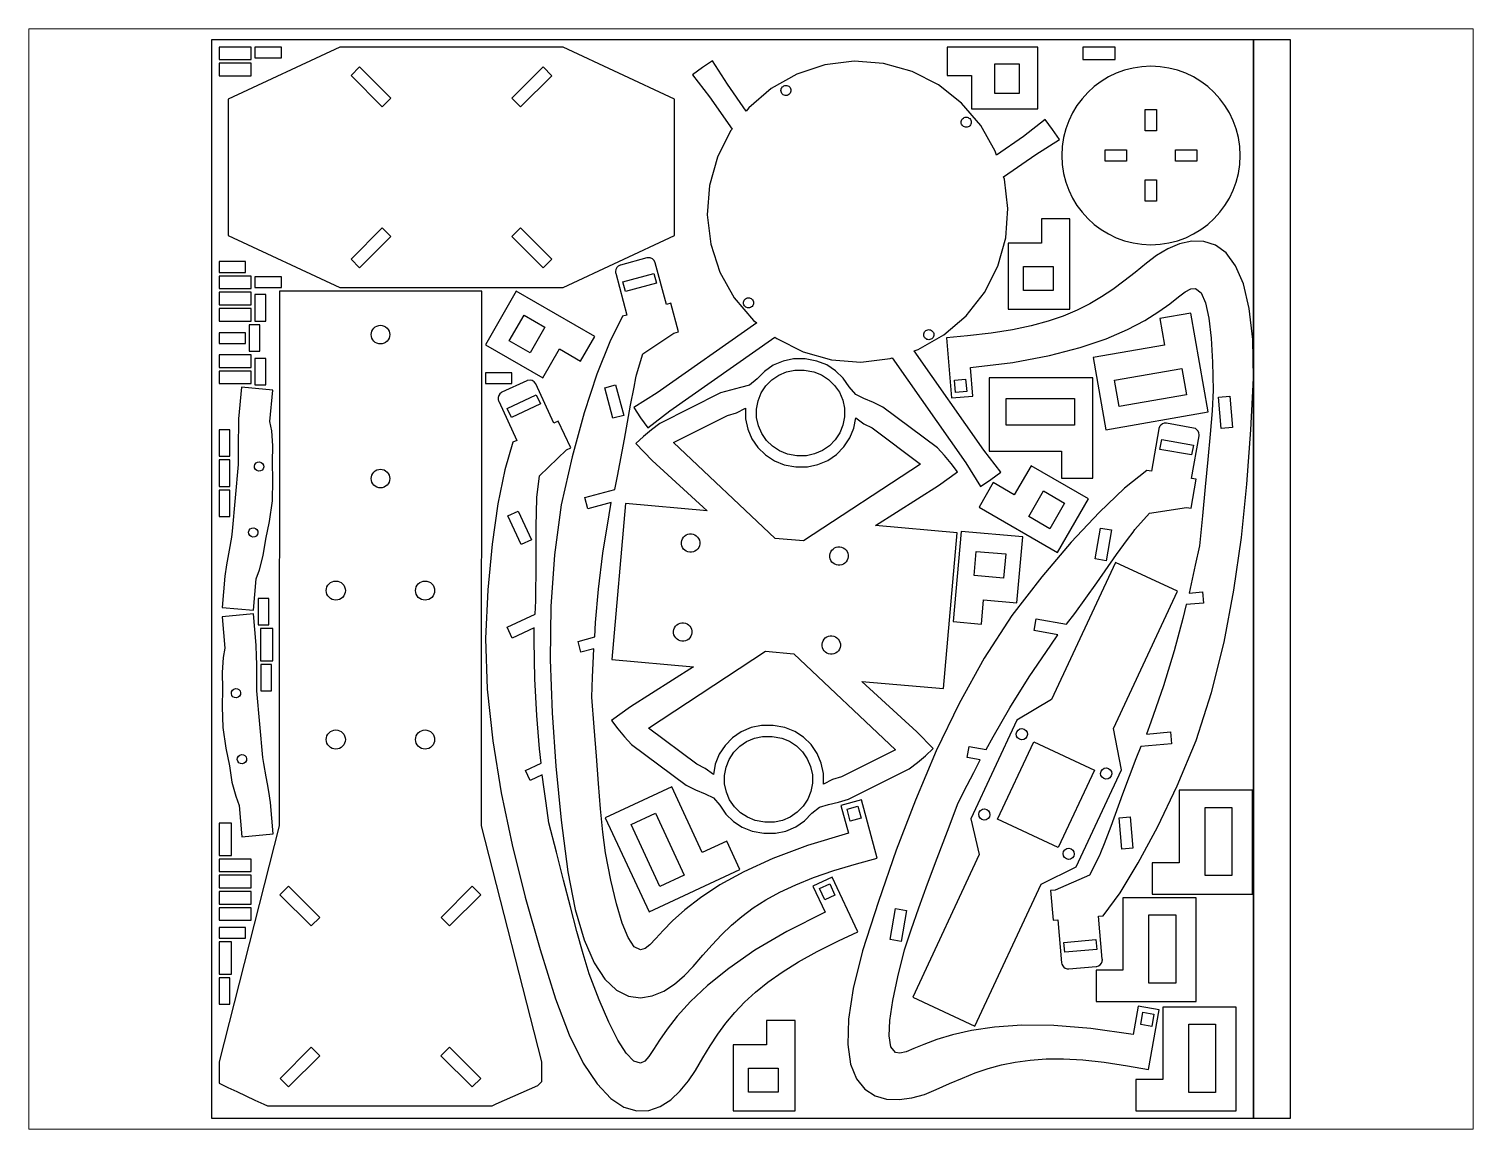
# Paper-space layout 'Layout' of a CAD drawing. Header units: millimetres, sheet in inches. Extents: x 0 to 10.5, y 0 to 8.
# The model-space entities are those that its viewports show. They can reach past a viewport. Long polylines and large blocks are cut down to what shows.
import ezdxf

# ---------------------------------------------------------------- set-up
doc = ezdxf.new("R2010")
doc.units = ezdxf.units.MM
doc.header["$MEASUREMENT"] = 0
for name, color, linetype, true_color in [('bitoniau', 7, 'Continuous', 0xffffff), ('bitoniau2', 7, 'Continuous', 0xffffff), ('Calque 1', 7, 'Continuous', 0xffffff), ('CuttingLine', 18, 'Continuous', 0x000000), ('Layer 1', 7, 'Continuous', 0xffffff), ('Offcut', 18, 'Continuous', 0x000000), ('Sheet', 18, 'Continuous', 0x000000), ('strokes', 7, 'Continuous', 0xffffff), ('support_bas', 7, 'Continuous', 0xffffff), ('support_batterie', 7, 'Continuous', 0xffffff), ('support_moteur_bisbisbis', 7, 'Continuous', 0xffffff), ('support_rpi_rond', 7, 'Continuous', 0xffffff), ('support_support_camera', 7, 'Continuous', 0xffffff)]:
    doc.layers.add(name, color=color, linetype=linetype, true_color=true_color)

msp = doc.modelspace()

# ---------------------------------------------------------------- linework, layer by layer
at = {"layer": 'bitoniau', "color": 7, "true_color": 0xffffff}
for points in [[(11.66, 285.11), (18.76, 285.11), (18.76, 288), (11.66, 288), (11.66, 285.11)], [(2, 227.44), (9.1, 227.44), (9.1, 230.34), (2, 230.34), (2, 227.44)], [(11.66, 226.24), (11.66, 223.35), (18.76, 223.35), (18.76, 226.24), (11.66, 226.24)], [(14.55, 221.46), (11.66, 221.46), (11.66, 214.36), (14.55, 214.36), (14.55, 221.46)], [(2, 211.18), (2, 208.29), (9.1, 208.29), (9.1, 211.18), (2, 211.18)], [(12.99, 213.36), (10.1, 213.36), (10.1, 206.26), (12.99, 206.26), (12.99, 213.36)], [(14.55, 204.32), (11.66, 204.32), (11.66, 197.21), (14.55, 197.21), (14.55, 204.32)], [(73.6, 197.54), (80.7, 197.54), (80.7, 200.43), (73.6, 200.43), (73.6, 197.54)], [(4.89, 185.1), (2, 185.1), (2, 178), (4.89, 178), (4.89, 185.1)], [(4.89, 177), (2, 177), (2, 169.9), (4.89, 169.9), (4.89, 177)], [(4.89, 168.9), (2, 168.9), (2, 161.79), (4.89, 161.79), (4.89, 168.9)], [(15.42, 139.75), (12.53, 139.75), (12.53, 132.65), (15.42, 132.65), (15.42, 139.75)], [(16.08, 121.99), (13.19, 121.99), (13.19, 114.89), (16.08, 114.89), (16.08, 121.99)], [(2, 51.31), (2, 48.42), (9.1, 48.42), (9.1, 51.31), (2, 51.31)], [(4.89, 37.76), (2, 37.76), (2, 30.66), (4.89, 30.66), (4.89, 37.76)]]:
    msp.add_lwpolyline(points, close=True, dxfattribs=at)
at = {"layer": 'bitoniau2', "color": 7, "true_color": 0xffffff}
for points in [[(2, 288), (2, 284.64), (10.66, 284.64), (10.66, 288), (2, 288)], [(234.23, 284.64), (242.89, 284.64), (242.89, 288), (234.23, 288), (234.23, 284.64)], [(2, 280.28), (10.66, 280.28), (10.66, 283.64), (2, 283.64), (2, 280.28)], [(2, 223.08), (10.66, 223.08), (10.66, 226.44), (2, 226.44), (2, 223.08)], [(119.59, 224.53), (111.25, 222.3), (110.55, 224.9), (118.89, 227.14), (119.59, 224.53)], [(2, 218.72), (10.66, 218.72), (10.66, 222.08), (2, 222.08), (2, 218.72)], [(2, 214.36), (10.66, 214.36), (10.66, 217.72), (2, 217.72), (2, 214.36)], [(2, 205.26), (2, 201.9), (10.66, 201.9), (10.66, 205.26), (2, 205.26)], [(2, 200.9), (2, 197.54), (10.66, 197.54), (10.66, 200.9), (2, 200.9)], [(202.99, 195.41), (200, 195.15), (199.71, 198.5), (202.7, 198.76), (202.99, 195.41)], [(88.43, 192.08), (80.6, 188.43), (79.46, 190.88), (87.29, 194.52), (88.43, 192.08)], [(108.61, 197.17), (110.8, 189), (107.9, 188.22), (105.71, 196.39), (108.61, 197.17)], [(273.68, 194.16), (274.42, 185.74), (271.43, 185.48), (270.69, 193.9), (273.68, 194.16)], [(254.94, 179.86), (255.41, 182.51), (263.91, 181.01), (263.44, 178.36), (254.94, 179.86)], [(82.37, 163.23), (85.95, 155.56), (83.23, 154.29), (79.65, 161.96), (82.37, 163.23)], [(237.51, 150.38), (238.98, 158.71), (241.93, 158.19), (240.46, 149.86), (237.51, 150.38)], [(16.49, 122.99), (16.49, 131.65), (13.13, 131.65), (13.13, 122.99), (16.49, 122.99)], [(174.59, 80.69), (171.69, 79.91), (170.82, 83.16), (173.72, 83.93), (174.59, 80.69)], [(5.36, 70.7), (5.36, 79.36), (2, 79.36), (2, 70.7), (5.36, 70.7)], [(246.93, 81.05), (247.67, 72.62), (244.68, 72.36), (243.94, 80.78), (246.93, 81.05)], [(2, 66.34), (10.66, 66.34), (10.66, 69.7), (2, 69.7), (2, 66.34)], [(2, 61.98), (10.66, 61.98), (10.66, 65.34), (2, 65.34), (2, 61.98)], [(167.57, 59.97), (164.85, 58.7), (163.43, 61.75), (166.15, 63.02), (167.57, 59.97)], [(2, 57.62), (10.66, 57.62), (10.66, 60.98), (2, 60.98), (2, 57.62)], [(2, 56.62), (2, 53.26), (10.66, 53.26), (10.66, 56.62), (2, 56.62)], [(182.39, 48.05), (183.86, 56.38), (186.81, 55.85), (185.35, 47.52), (182.39, 48.05)], [(5.36, 38.76), (5.36, 47.42), (2, 47.42), (2, 38.76), (5.36, 38.76)], [(237.72, 48.07), (237.95, 45.38), (229.35, 44.63), (229.12, 47.31), (237.72, 48.07)], [(250.35, 28.55), (253.31, 28.02), (252.72, 24.71), (249.77, 25.24), (250.35, 28.55)]]:
    msp.add_lwpolyline(points, close=True, dxfattribs=at)
for points in [[(279.89, 209.38), (278.95, 217.76), (277.37, 224.32), (275.26, 229.22), (272.71, 232.65), (269.83, 234.78), (266.72, 235.77), (263.49, 235.82), (260.22, 235.08), (257.03, 233.74), (254.02, 231.96), (251.3, 229.93), (248.23, 227.42), (245.25, 225.07), (242.28, 222.87), (239.24, 220.84), (236.06, 218.96), (232.65, 217.25), (228.94, 215.69), (224.86, 214.3), (220.32, 213.07), (215.26, 212.01), (209.59, 211.11), (203.23, 210.38), (197.52, 209.88), (198.93, 193.69), (204.65, 194.19), (203.98, 201.86), (215.41, 203.25), (225.2, 205.07), (233.5, 207.22), (240.45, 209.59), (246.2, 212.06), (250.87, 214.54), (254.62, 216.89), (257.59, 219.02), (259.92, 220.82), (261.74, 222.17), (263.22, 222.97), (264.47, 223.1), (266, 221.95), (267.19, 219.25), (268.09, 215.14), (268.71, 209.77), (269.08, 203.27), (269.22, 195.78), (268.93, 190.17), (268.44, 183.91), (267.82, 177.09), (267.1, 169.75), (266.34, 161.99), (265.55, 153.88), (264.42, 148.68), (263.59, 144.96), (262.79, 141.2), (266.34, 141.51), (266.6, 138.52), (261.97, 138.12), (261.07, 134.35), (258.73, 125.65), (255.88, 116.27), (252.45, 106.48), (251.31, 103.31), (257.79, 103.88), (258.07, 100.69), (249.79, 99.97), (248.45, 96.61), (244.84, 87.11), (241.71, 78.42), (239.91, 73.79), (238.96, 71.41), (238.65, 70.66), (236.04, 65.41), (226.81, 61.33), (225.53, 61.22), (226.22, 53.3), (227.5, 53.41), (228.51, 41.83, 0.097849), (228.71, 41.16), (228.77, 41.06, 0.286077), (230.46, 40.2), (237.81, 40.84), (237.93, 40.85, 0.301423), (239.4, 42.2), (239.42, 42.32), (239.44, 42.43), (239.45, 42.55), (239.45, 42.67), (239.44, 42.79), (238.43, 54.37), (239.64, 54.48), (244.22, 60.65), (249.12, 68.65), (254.28, 78.31), (259.55, 89.4), (264.65, 101.55), (268.82, 114.49), (272.17, 128.02), (274.8, 141.96), (276.82, 156.16), (278.32, 170.51), (279.38, 185.1), (280.08, 199.01), (279.89, 209.38)], [(178.94, 69.92), (174.73, 85.62), (169.19, 84.14), (171.18, 76.7), (160.16, 73.35), (150.84, 69.85), (143.03, 66.29), (136.6, 62.76), (131.38, 59.32), (127.2, 56.08), (123.92, 53.1), (121.36, 50.49), (119.39, 48.31), (117.82, 46.67), (116.51, 45.62), (115.29, 45.28), (113.59, 46.15), (111.94, 48.6), (110.35, 52.49), (108.8, 57.68), (107.31, 64.01), (105.87, 71.36), (105.19, 76.94), (104.58, 83.18), (104.01, 90.01), (103.44, 97.36), (102.84, 105.14), (102.21, 113.26), (102.42, 118.58), (102.59, 122.39), (102.72, 126.23), (99.29, 125.3), (98.51, 128.2), (103, 129.41), (103.23, 133.28), (104.02, 142.25), (105.2, 151.98), (106.88, 162.22), (107.45, 165.53), (101.17, 163.85), (100.34, 166.94), (108.37, 169.09), (109.11, 172.63), (111.02, 182.61), (112.58, 191.71), (113.56, 196.59), (114.07, 199.09), (114.25, 199.88), (115.91, 205.51), (124.29, 211.13), (125.53, 211.47), (123.48, 219.14), (122.24, 218.81), (119.23, 230.04, 0.375978), (117.26, 231.36), (117.14, 231.34), (117.03, 231.31), (109.9, 229.4), (109.79, 229.37, 0.321138), (108.57, 227.67), (108.57, 227.55), (108.59, 227.43), (108.61, 227.32), (108.63, 227.2), (111.64, 215.97), (110.47, 215.65), (107.03, 208.77), (103.59, 200.05), (100.19, 189.64), (96.92, 177.8), (94.01, 164.95), (92.15, 151.49), (91.2, 137.58), (91.03, 123.39), (91.51, 109.06), (92.53, 94.67), (94.01, 80.12), (95.74, 66.29), (97.73, 56.11), (100.11, 48.02), (102.8, 41.84), (105.73, 37.38), (108.84, 34.45), (112.04, 32.85), (115.28, 32.41), (118.47, 32.93), (121.56, 34.22), (124.47, 36.09), (127.12, 38.37), (129.45, 40.85), (132.04, 43.85), (134.56, 46.68), (137.11, 49.36), (139.75, 51.89), (142.56, 54.29), (145.62, 56.57), (149, 58.75), (152.77, 60.83), (157.03, 62.82), (161.83, 64.75), (167.26, 66.62), (173.39, 68.44), (178.94, 69.92)], [(173.72, 50.12), (166.85, 64.86), (161.65, 62.43), (164.91, 55.45), (154.64, 50.24), (146.06, 45.18), (139, 40.32), (133.27, 35.72), (128.73, 31.43), (125.18, 27.51), (122.46, 24.01), (120.4, 20.99), (118.83, 18.5), (117.57, 16.61), (116.46, 15.36), (115.33, 14.8), (113.5, 15.37), (111.45, 17.5), (109.2, 21.05), (106.78, 25.89), (104.21, 31.87), (101.52, 38.85), (99.88, 44.23), (98.19, 50.27), (96.44, 56.9), (94.61, 64.03), (92.67, 71.59), (90.63, 79.48), (89.92, 84.75), (89.43, 88.53), (88.89, 92.34), (85.67, 90.83), (84.4, 93.55), (88.61, 95.52), (88.17, 99.37), (87.39, 108.34), (86.86, 118.13), (86.74, 128.51), (86.72, 131.87), (80.83, 129.12), (79.48, 132.02), (87.01, 135.54), (87.12, 139.14), (87.27, 149.31), (87.23, 158.54), (87.34, 163.51), (87.42, 166.07), (87.45, 166.88), (88.11, 172.71), (95.39, 179.7), (96.55, 180.24), (93.2, 187.44), (92.03, 186.9), (87.12, 197.44, 0.375978), (84.95, 198.4), (84.84, 198.36), (84.73, 198.31), (78.05, 195.19), (77.94, 195.14, 0.321138), (77.03, 193.25), (77.06, 193.14), (77.09, 193.03), (77.13, 192.91), (77.18, 192.81), (82.09, 182.27), (80.99, 181.75), (78.8, 174.38), (76.93, 165.19), (75.38, 154.35), (74.22, 142.12), (73.59, 128.96), (74.1, 115.38), (75.57, 101.52), (77.87, 87.52), (80.83, 73.49), (84.33, 59.49), (88.32, 45.42), (92.42, 32.1), (96.15, 22.42), (99.9, 14.87), (103.62, 9.25), (107.28, 5.36), (110.85, 3.01), (114.28, 2), (117.55, 2.12), (120.6, 3.19), (123.42, 5), (125.96, 7.35), (128.18, 10.05), (130.04, 12.9), (132.06, 16.3), (134.06, 19.53), (136.1, 22.61), (138.26, 25.56), (140.61, 28.41), (143.23, 31.19), (146.18, 33.92), (149.54, 36.62), (153.38, 39.33), (157.78, 42.06), (162.8, 44.84), (168.52, 47.7), (173.72, 50.12)], [(172.46, 34.95), (171.2, 26.62), (171.02, 19.88), (171.79, 14.59), (173.37, 10.62), (175.6, 7.82), (178.34, 6.05), (181.46, 5.17), (184.8, 5.04), (188.23, 5.51), (191.6, 6.45), (194.76, 7.71), (198.37, 9.34), (201.85, 10.84), (205.29, 12.19), (208.75, 13.37), (212.32, 14.35), (216.05, 15.13), (220.03, 15.67), (224.34, 15.96), (229.04, 15.97), (234.2, 15.69), (239.91, 15.08), (246.24, 14.14), (251.89, 13.15), (254.72, 29.16), (249.06, 30.15), (247.73, 22.57), (236.33, 24.19), (226.4, 24.96), (217.82, 25.03), (210.49, 24.54), (204.31, 23.64), (199.15, 22.46), (194.92, 21.16), (191.5, 19.87), (188.79, 18.73), (186.67, 17.9), (185.05, 17.51), (183.8, 17.71), (182.62, 19.22), (182.17, 22.14), (182.36, 26.34), (183.15, 31.69), (184.48, 38.06), (186.28, 45.33), (188.02, 50.68), (190.1, 56.59), (192.48, 63.02), (195.06, 69.92), (197.81, 77.22), (200.67, 84.86), (203.11, 89.58), (204.87, 92.96), (206.62, 96.38), (203.11, 97), (203.63, 99.96), (208.21, 99.15), (210.06, 102.56), (214.56, 110.36), (219.75, 118.68), (225.6, 127.25), (227.51, 130.01), (221.11, 131.14), (221.67, 134.29), (229.85, 132.85), (232.01, 135.74), (237.96, 143.99), (243.23, 151.57), (246.17, 155.58), (247.7, 157.63), (248.19, 158.27), (252.08, 162.67), (262.05, 164.22), (263.31, 164), (264.69, 171.82), (263.43, 172.05), (265.45, 183.5, 0.097849), (265.43, 184.2), (265.4, 184.31, 0.286077), (263.99, 185.58), (256.73, 186.86), (256.61, 186.88, 0.301423), (254.84, 185.96), (254.79, 185.85), (254.74, 185.74), (254.7, 185.63), (254.67, 185.52), (254.64, 185.4), (252.62, 173.95), (251.43, 174.16), (245.4, 169.38), (238.6, 162.92), (231.11, 154.93), (223.15, 145.58), (215.09, 135.16), (207.71, 123.75), (200.97, 111.55), (194.82, 98.76), (189.2, 85.56), (184.04, 72.09), (179.23, 58.28), (174.96, 45.02), (172.46, 34.95)]]:
    msp.add_lwpolyline(points, format="xyb", close=True, dxfattribs=at)
at = {"layer": 'Calque 1', "color": 7, "true_color": 0xffffff}
for points in [[(228.52, 258.87), (228.65, 256.41), (229.01, 254.03), (229.6, 251.73), (230.41, 249.52), (231.42, 247.43), (232.62, 245.45), (234, 243.6), (235.55, 241.89), (237.26, 240.35), (239.1, 238.96), (241.08, 237.76), (243.18, 236.75), (245.39, 235.94), (247.69, 235.35), (250.07, 234.99), (252.52, 234.87), (254.98, 234.99), (257.36, 235.35), (259.66, 235.94), (261.86, 236.75), (263.96, 237.76), (265.94, 238.96), (267.79, 240.35), (269.49, 241.89), (271.04, 243.6), (272.42, 245.45), (273.63, 247.43), (274.64, 249.52), (275.44, 251.73), (276.03, 254.03), (276.4, 256.41), (276.52, 258.87), (276.4, 261.32), (276.03, 263.7), (275.44, 266), (274.64, 268.21), (273.63, 270.3), (272.42, 272.28), (271.04, 274.13), (269.49, 275.84), (267.79, 277.38), (265.94, 278.77), (263.96, 279.97), (261.86, 280.98), (259.66, 281.79), (257.36, 282.38), (254.98, 282.74), (252.52, 282.87), (250.07, 282.74), (247.69, 282.38), (245.39, 281.79), (243.18, 280.98), (241.08, 279.97), (239.1, 278.77), (237.26, 277.38), (235.55, 275.84), (234, 274.13), (232.62, 272.28), (231.42, 270.3), (230.41, 268.21), (229.6, 266), (229.01, 263.7), (228.65, 261.32), (228.52, 258.87)], [(250.99, 265.49), (250.99, 271.22), (253.99, 271.22), (253.99, 265.49), (250.99, 265.49)], [(240.22, 260.36), (245.95, 260.36), (245.95, 257.36), (240.22, 257.36), (240.22, 260.36)], [(259.09, 260.37), (264.83, 260.37), (264.83, 257.37), (259.09, 257.37), (259.09, 260.37)], [(251, 246.62), (251, 252.35), (254, 252.35), (254, 246.62), (251, 246.62)]]:
    msp.add_lwpolyline(points, close=True, dxfattribs=at)
at = {"layer": 'CuttingLine', "color": 18, "true_color": 0x000000}
msp.add_lwpolyline([(280.08, 0), (280.08, 290)], dxfattribs=at)
at = {"layer": 'Layer 1', "color": 7, "true_color": 0xffffff}
for points in [[(88.74, 9.91), (88.74, 15.2), (72.58, 78.61), (72.6, 222.34), (18.21, 222.35), (18.19, 78.62), (2.01, 15.21), (2, 10.92), (2, 9.41), (4.34, 8.31), (6.76, 7.24), (9.19, 6.06), (11.61, 4.9), (14.03, 3.83), (15.07, 3.35), (16.68, 3.36), (75.39, 3.35), (76.47, 3.88), (87.68, 8.79), (88.74, 9.91)], [(47.9, 210.69), (47.85, 210.21), (47.71, 209.74), (47.48, 209.31), (47.17, 208.93), (46.79, 208.62), (46.36, 208.39), (45.89, 208.24), (45.4, 208.2), (44.91, 208.24), (44.44, 208.39), (44.01, 208.62), (43.63, 208.93), (43.32, 209.31), (43.09, 209.74), (42.95, 210.21), (42.9, 210.7), (42.95, 211.18), (43.09, 211.65), (43.32, 212.08), (43.63, 212.46), (44.01, 212.77), (44.44, 213.01), (44.91, 213.15), (45.4, 213.2), (45.89, 213.15), (46.36, 213), (46.79, 212.77), (47.17, 212.46), (47.48, 212.08), (47.71, 211.65), (47.85, 211.18), (47.9, 210.69)], [(11.25, 136.62), (11.99, 145.05), (12.91, 147.49), (13.89, 151.35), (14.58, 155.7), (15.52, 160.48), (16.35, 165.98), (16.49, 171.55), (16.39, 176.42), (16.47, 180.82), (16.17, 184.79), (15.69, 187.36), (16.43, 195.79), (8, 196.53), (7.27, 188.1), (7.19, 185.04), (7.17, 183), (7.17, 181.05), (7.18, 177.44), (7.12, 175.82), (6.34, 166.86), (5.55, 157.9), (5.33, 156.29), (4.69, 152.74), (4.35, 150.82), (4.02, 148.81), (3.56, 145.78), (2.83, 137.35), (11.25, 136.62)], [(12.64, 173.99), (12.17, 174.13), (11.8, 174.43), (11.56, 174.85), (11.51, 175.34), (11.65, 175.82), (11.95, 176.19), (12.37, 176.42), (12.86, 176.48), (13.34, 176.34), (13.71, 176.04), (13.94, 175.62), (14, 175.12), (13.86, 174.65), (13.56, 174.28), (13.14, 174.04), (12.64, 173.99)], [(47.89, 172), (47.85, 171.51), (47.7, 171.04), (47.47, 170.61), (47.16, 170.23), (46.78, 169.92), (46.35, 169.69), (45.88, 169.54), (45.39, 169.5), (44.91, 169.54), (44.44, 169.69), (44, 169.92), (43.63, 170.23), (43.32, 170.61), (43.08, 171.04), (42.94, 171.51), (42.89, 172), (42.94, 172.48), (43.08, 172.95), (43.32, 173.39), (43.63, 173.76), (44.01, 174.07), (44.44, 174.31), (44.91, 174.45), (45.39, 174.5), (45.88, 174.45), (46.35, 174.31), (46.78, 174.07), (47.16, 173.76), (47.47, 173.38), (47.7, 172.95), (47.85, 172.48), (47.89, 172)], [(11.09, 156.26), (10.62, 156.4), (10.24, 156.7), (10.01, 157.12), (9.96, 157.61), (10.1, 158.09), (10.4, 158.46), (10.82, 158.69), (11.31, 158.75), (11.79, 158.61), (12.16, 158.3), (12.39, 157.88), (12.45, 157.39), (12.31, 156.92), (12.01, 156.54), (11.59, 156.31), (11.09, 156.26)], [(35.96, 141.89), (35.91, 141.39), (35.76, 140.91), (35.53, 140.46), (35.21, 140.07), (34.82, 139.76), (34.37, 139.52), (33.89, 139.37), (33.39, 139.32), (32.89, 139.37), (32.41, 139.52), (31.96, 139.76), (31.57, 140.08), (31.25, 140.46), (31.02, 140.91), (30.87, 141.39), (30.82, 141.89), (30.87, 142.39), (31.02, 142.88), (31.25, 143.32), (31.57, 143.71), (31.96, 144.03), (32.41, 144.27), (32.89, 144.41), (33.39, 144.46), (33.89, 144.41), (34.37, 144.27), (34.82, 144.03), (35.21, 143.71), (35.53, 143.32), (35.76, 142.87), (35.91, 142.39), (35.96, 141.89)], [(59.96, 141.89), (59.91, 141.39), (59.76, 140.91), (59.53, 140.46), (59.21, 140.07), (58.82, 139.75), (58.37, 139.51), (57.89, 139.37), (57.39, 139.32), (56.89, 139.37), (56.41, 139.52), (55.96, 139.75), (55.57, 140.07), (55.25, 140.46), (55.02, 140.91), (54.87, 141.39), (54.82, 141.89), (54.87, 142.39), (55.02, 142.87), (55.25, 143.32), (55.57, 143.71), (55.96, 144.02), (56.41, 144.26), (56.89, 144.41), (57.39, 144.46), (57.89, 144.41), (58.37, 144.26), (58.82, 144.02), (59.21, 143.71), (59.53, 143.32), (59.76, 142.87), (59.91, 142.39), (59.96, 141.89)], [(2.82, 134.85), (3.58, 126.42), (3.11, 123.86), (2.82, 119.89), (2.91, 115.49), (2.83, 110.62), (2.98, 105.05), (3.82, 99.54), (4.78, 94.76), (5.48, 90.42), (6.47, 86.57), (7.39, 84.12), (8.15, 75.69), (16.58, 76.45), (15.82, 84.88), (15.36, 87.91), (15.02, 89.91), (14.67, 91.84), (14.03, 95.39), (13.8, 96.99), (12.98, 105.95), (12.18, 114.91), (12.12, 116.53), (12.12, 120.14), (12.12, 122.09), (12.09, 124.13), (12.01, 127.18), (11.25, 135.61), (2.82, 134.85)], [(6.44, 115.55), (6.93, 115.5), (7.35, 115.27), (7.66, 114.89), (7.8, 114.42), (7.74, 113.92), (7.51, 113.5), (7.14, 113.2), (6.66, 113.06), (6.17, 113.11), (5.75, 113.35), (5.45, 113.72), (5.31, 114.19), (5.36, 114.69), (5.59, 115.11), (5.96, 115.41), (6.44, 115.55)], [(35.95, 101.84), (35.9, 101.34), (35.76, 100.86), (35.52, 100.41), (35.2, 100.02), (34.81, 99.71), (34.37, 99.47), (33.89, 99.32), (33.38, 99.27), (32.88, 99.32), (32.4, 99.47), (31.96, 99.71), (31.57, 100.03), (31.25, 100.41), (31.01, 100.86), (30.86, 101.34), (30.81, 101.84), (30.86, 102.34), (31.01, 102.83), (31.25, 103.27), (31.57, 103.66), (31.96, 103.98), (32.4, 104.22), (32.88, 104.36), (33.38, 104.41), (33.89, 104.36), (34.37, 104.22), (34.81, 103.98), (35.2, 103.66), (35.52, 103.27), (35.76, 102.82), (35.9, 102.34), (35.95, 101.84)], [(59.95, 101.84), (59.9, 101.34), (59.76, 100.86), (59.52, 100.41), (59.2, 100.02), (58.81, 99.7), (58.37, 99.46), (57.88, 99.32), (57.38, 99.27), (56.88, 99.32), (56.4, 99.47), (55.96, 99.7), (55.57, 100.02), (55.25, 100.41), (55.01, 100.86), (54.86, 101.34), (54.81, 101.84), (54.86, 102.34), (55.01, 102.82), (55.25, 103.27), (55.57, 103.66), (55.96, 103.97), (56.4, 104.21), (56.88, 104.36), (57.38, 104.41), (57.89, 104.36), (58.37, 104.21), (58.81, 103.97), (59.2, 103.66), (59.52, 103.27), (59.76, 102.82), (59.9, 102.34), (59.95, 101.84)], [(8.04, 97.82), (8.53, 97.77), (8.95, 97.54), (9.25, 97.17), (9.4, 96.69), (9.34, 96.2), (9.11, 95.78), (8.74, 95.47), (8.26, 95.33), (7.77, 95.39), (7.35, 95.62), (7.05, 95.99), (6.91, 96.47), (6.96, 96.96), (7.19, 97.38), (7.56, 97.68), (8.04, 97.82)], [(29.09, 54.01), (26.78, 51.73), (18.37, 60.05), (20.7, 62.41), (29.09, 54.01)], [(72.36, 60.1), (63.98, 51.72), (61.67, 54.01), (70.07, 62.4), (72.36, 60.1)], [(29.09, 16.83), (20.69, 8.44), (18.39, 10.74), (26.79, 19.13), (29.09, 16.83)], [(72.36, 10.73), (70.06, 8.43), (61.66, 16.83), (63.98, 19.12), (72.36, 10.73)]]:
    msp.add_lwpolyline(points, close=True, dxfattribs=at)
at = {"layer": 'Offcut', "color": 18, "true_color": 0x000000}
msp.add_lwpolyline([(280.08, 0), (290, 0), (290, 290), (280.08, 290), (280.08, 0)], close=True, dxfattribs=at)
at = {"layer": 'Sheet', "color": 18, "true_color": 0x000000}
msp.add_lwpolyline([(0, 0), (290, 0), (290, 290), (0, 290), (0, 0)], close=True, dxfattribs=at)
at = {"layer": 'strokes', "color": 7, "true_color": 0xffffff}
for points in [[(242.99, 149.47), (225.8, 112.61), (216.49, 107.03), (204.13, 80.54), (206.35, 70.89), (188.47, 32.56), (205.15, 24.78), (222.97, 62.99), (232.43, 67.63), (244.56, 93.65), (242.48, 104.84), (259.67, 141.7), (242.99, 149.47)], [(221.01, 101.24), (237.33, 93.63), (227.61, 72.79), (211.29, 80.4), (221.01, 101.24)], [(218.42, 104.63), (218.9, 104.28), (219.2, 103.78), (219.29, 103.22), (219.15, 102.64), (218.8, 102.16), (218.3, 101.86), (217.73, 101.77), (217.16, 101.91), (216.68, 102.27), (216.38, 102.76), (216.29, 103.33), (216.43, 103.91), (216.78, 104.38), (217.28, 104.68), (217.84, 104.77), (218.42, 104.63)], [(241.11, 94.05), (241.59, 93.7), (241.88, 93.21), (241.97, 92.64), (241.83, 92.06), (241.48, 91.58), (240.99, 91.28), (240.42, 91.19), (239.84, 91.33), (239.36, 91.69), (239.06, 92.18), (238.97, 92.75), (239.11, 93.33), (239.47, 93.81), (239.96, 94.1), (240.53, 94.19), (241.11, 94.05)], [(208.36, 83.05), (208.84, 82.7), (209.14, 82.2), (209.23, 81.64), (209.09, 81.06), (208.73, 80.58), (208.24, 80.28), (207.67, 80.19), (207.09, 80.33), (206.61, 80.68), (206.32, 81.18), (206.23, 81.74), (206.37, 82.32), (206.72, 82.8), (207.21, 83.1), (207.78, 83.19), (208.36, 83.05)], [(231.04, 72.47), (231.52, 72.12), (231.82, 71.63), (231.91, 71.06), (231.77, 70.48), (231.41, 70), (230.92, 69.7), (230.35, 69.61), (229.77, 69.75), (229.3, 70.11), (229, 70.6), (228.91, 71.17), (229.05, 71.75), (229.4, 72.23), (229.9, 72.52), (230.46, 72.61), (231.04, 72.47)]]:
    msp.add_lwpolyline(points, close=True, dxfattribs=at)
at = {"layer": 'support_bas', "color": 7, "true_color": 0xffffff}
for points in [[(4.47, 274.01), (4.47, 237.34), (34.47, 223.34), (94.47, 223.34), (124.47, 237.34), (124.47, 274.01), (94.47, 288), (34.47, 288), (4.47, 274.01)], [(37.48, 280.36), (39.77, 282.66), (48.17, 274.26), (45.86, 271.98), (37.48, 280.36)], [(80.75, 274.26), (89.14, 282.66), (91.47, 280.3), (83.06, 271.98), (80.75, 274.26)], [(37.48, 230.99), (45.86, 239.37), (48.17, 237.09), (39.77, 228.69), (37.48, 230.99)], [(80.75, 237.09), (83.05, 239.38), (91.44, 230.99), (89.14, 228.69), (80.75, 237.09)]]:
    msp.add_lwpolyline(points, close=True, dxfattribs=at)
at = {"layer": 'support_batterie', "color": 7, "true_color": 0xffffff}
for points in [[(148.43, 76.64), (151.6, 76.65), (154.39, 77.23), (157.02, 78.35), (159.37, 79.97), (161.37, 82), (163.44, 83.69), (165.8, 84.35), (168.53, 85), (171.23, 85.77), (187.56, 93.98), (189.8, 95.68), (191.95, 97.49), (194.01, 99.4), (189.6, 103.92), (174.82, 117.46), (196.79, 115.54), (200.45, 157.45), (178.49, 159.38), (195.4, 170.14), (200.52, 173.83), (198.83, 176.07), (197.02, 178.22), (195.11, 180.29), (180.46, 191.2), (177.93, 192.44), (175.35, 193.55), (173.14, 194.61), (171.4, 196.63), (169.79, 198.98), (167.75, 200.98), (165.36, 202.54), (162.71, 203.6), (159.59, 204.16), (156.42, 204.15), (153.63, 203.57), (151, 202.45), (148.65, 200.83), (146.65, 198.79), (144.58, 197.11), (142.22, 196.45), (139.49, 195.8), (136.79, 195.02), (120.46, 186.82), (118.22, 185.12), (116.07, 183.31), (114.01, 181.4), (118.42, 176.88), (133.2, 163.34), (111.24, 165.26), (107.57, 123.35), (129.54, 121.42), (112.63, 110.66), (107.5, 106.97), (109.2, 104.73), (111, 102.58), (112.91, 100.51), (127.56, 89.59), (130.09, 88.36), (132.67, 87.25), (134.88, 86.19), (136.62, 84.17), (138.23, 81.81), (140.27, 79.82), (142.66, 78.26), (145.31, 77.2), (148.43, 76.64)], [(157.31, 178.15), (154.77, 178.6), (152.67, 179.44), (150.77, 180.68), (149.16, 182.26), (147.88, 184.13), (146.99, 186.21), (146.52, 188.43), (146.5, 190.69), (146.91, 192.92), (147.76, 195.02), (149, 196.91), (150.58, 198.53), (152.45, 199.81), (154.53, 200.7), (156.74, 201.17), (159.33, 201.16), (161.87, 200.72), (163.97, 199.87), (165.87, 198.64), (167.48, 197.05), (168.76, 195.19), (169.65, 193.1), (170.12, 190.89), (170.14, 188.62), (169.72, 186.4), (168.88, 184.3), (167.64, 182.4), (166.06, 180.78), (164.19, 179.51), (162.11, 178.62), (159.89, 178.15), (157.31, 178.15)], [(159.14, 155.24), (151.54, 155.91), (124.16, 181.7), (138.68, 189), (141.09, 189.7), (143.5, 190.95), (143.53, 188.1), (144.12, 185.31), (145.24, 182.69), (146.85, 180.33), (148.89, 178.34), (151.28, 176.78), (153.93, 175.71), (157.05, 175.16), (160.22, 175.16), (163.01, 175.75), (165.64, 176.87), (167.99, 178.48), (169.99, 180.52), (171.55, 182.91), (172.61, 185.56), (173.14, 188.36), (175.3, 186.7), (177.54, 185.6), (190.58, 175.89), (159.14, 155.24)], [(128.54, 152.19), (128.06, 152.28), (127.61, 152.46), (127.2, 152.72), (126.85, 153.06), (126.58, 153.46), (126.39, 153.91), (126.29, 154.38), (126.28, 154.87), (126.37, 155.35), (126.55, 155.8), (126.82, 156.21), (127.16, 156.55), (127.56, 156.83), (128.01, 157.02), (128.48, 157.12), (128.97, 157.12), (129.45, 157.03), (129.9, 156.85), (130.3, 156.59), (130.65, 156.25), (130.92, 155.85), (131.12, 155.4), (131.22, 154.92), (131.22, 154.44), (131.13, 153.96), (130.95, 153.51), (130.68, 153.1), (130.35, 152.76), (129.94, 152.48), (129.5, 152.29), (129.02, 152.19), (128.54, 152.19)], [(168.43, 148.7), (167.96, 148.79), (167.51, 148.97), (167.1, 149.23), (166.75, 149.57), (166.48, 149.97), (166.29, 150.42), (166.19, 150.89), (166.18, 151.38), (166.27, 151.86), (166.45, 152.31), (166.72, 152.72), (167.06, 153.06), (167.46, 153.34), (167.9, 153.53), (168.38, 153.63), (168.87, 153.63), (169.34, 153.54), (169.79, 153.36), (170.2, 153.1), (170.55, 152.76), (170.82, 152.36), (171.01, 151.91), (171.11, 151.43), (171.12, 150.95), (171.03, 150.47), (170.85, 150.02), (170.58, 149.61), (170.24, 149.27), (169.84, 148.99), (169.39, 148.8), (168.92, 148.7), (168.43, 148.7)], [(126.44, 128.28), (125.97, 128.37), (125.52, 128.55), (125.11, 128.81), (124.76, 129.15), (124.49, 129.55), (124.3, 130), (124.2, 130.48), (124.19, 130.96), (124.28, 131.44), (124.46, 131.89), (124.73, 132.3), (125.07, 132.64), (125.47, 132.92), (125.92, 133.11), (126.39, 133.21), (126.88, 133.21), (127.35, 133.12), (127.8, 132.94), (128.21, 132.68), (128.56, 132.34), (128.83, 131.94), (129.02, 131.49), (129.12, 131.02), (129.13, 130.53), (129.04, 130.05), (128.86, 129.6), (128.59, 129.2), (128.25, 128.85), (127.85, 128.57), (127.41, 128.38), (126.93, 128.28), (126.44, 128.28)], [(166.34, 124.79), (165.86, 124.88), (165.41, 125.06), (165.01, 125.32), (164.66, 125.66), (164.39, 126.06), (164.2, 126.51), (164.1, 126.99), (164.09, 127.47), (164.18, 127.95), (164.36, 128.4), (164.63, 128.81), (164.97, 129.15), (165.37, 129.43), (165.81, 129.62), (166.29, 129.72), (166.77, 129.72), (167.25, 129.63), (167.7, 129.45), (168.11, 129.19), (168.46, 128.85), (168.73, 128.45), (168.92, 128), (169.02, 127.53), (169.03, 127.04), (168.94, 126.56), (168.76, 126.11), (168.49, 125.7), (168.15, 125.36), (167.75, 125.08), (167.3, 124.89), (166.83, 124.79), (166.34, 124.79)], [(164.52, 89.85), (164.49, 92.7), (163.9, 95.49), (162.78, 98.11), (161.17, 100.47), (159.13, 102.46), (156.74, 104.02), (154.09, 105.09), (150.97, 105.64), (147.8, 105.64), (145.01, 105.05), (142.38, 103.93), (140.03, 102.32), (138.03, 100.28), (136.47, 97.89), (135.41, 95.24), (134.89, 92.44), (132.72, 94.09), (130.48, 95.19), (117.44, 104.91), (148.88, 125.56), (156.49, 124.89), (183.86, 99.1), (169.34, 91.8), (166.93, 91.1), (164.52, 89.85)], [(148.69, 79.64), (146.15, 80.08), (144.05, 80.93), (142.15, 82.16), (140.54, 83.75), (139.26, 85.62), (138.37, 87.7), (137.9, 89.91), (137.88, 92.18), (138.3, 94.4), (139.14, 96.5), (140.38, 98.4), (141.96, 100.02), (143.83, 101.29), (145.91, 102.18), (148.13, 102.65), (150.71, 102.65), (153.25, 102.2), (155.35, 101.36), (157.25, 100.12), (158.87, 98.54), (160.14, 96.67), (161.03, 94.59), (161.5, 92.37), (161.52, 90.11), (161.11, 87.88), (160.26, 85.78), (159.02, 83.89), (157.44, 82.27), (155.57, 80.99), (153.49, 80.1), (151.28, 79.63), (148.69, 79.64)]]:
    msp.add_lwpolyline(points, close=True, dxfattribs=at)
at = {"layer": 'support_moteur_bisbisbis', "color": 7, "true_color": 0xffffff}
for points in [[(197.75, 280.37), (204.29, 280.37), (204.29, 271.38), (222.09, 271.38), (222.09, 288), (197.75, 288), (197.75, 280.37)], [(210.58, 275.54), (210.58, 283.5), (217.1, 283.5), (217.1, 275.54), (210.58, 275.54)], [(223.1, 241.86), (223.1, 235.33), (214.1, 235.33), (214.1, 217.53), (230.73, 217.53), (230.73, 241.86), (223.1, 241.86)], [(218.26, 229.03), (226.23, 229.03), (226.23, 222.52), (218.26, 222.52), (218.26, 229.03)], [(99.17, 203.57), (102.99, 210.18), (81.91, 222.35), (73.6, 207.95), (89.01, 199.05), (93.51, 206.84), (99.17, 203.57)], [(85.64, 205.8), (80, 209.06), (83.99, 215.96), (89.62, 212.7), (85.64, 205.8)], [(210.12, 170.9), (206.3, 164.29), (227.38, 152.12), (235.69, 166.52), (220.27, 175.42), (215.77, 167.63), (210.12, 170.9)], [(223.65, 168.67), (229.29, 165.41), (225.3, 158.51), (219.66, 161.77), (223.65, 168.67)], [(206.96, 132.89), (207.53, 139.4), (216.5, 138.62), (218.05, 156.35), (201.49, 157.8), (199.37, 133.56), (206.96, 132.89)], [(212.9, 145.25), (204.96, 145.95), (205.53, 152.43), (213.47, 151.74), (212.9, 145.25)], [(149.2, 26.33), (149.2, 19.8), (140.2, 19.8), (140.2, 2), (156.83, 2), (156.83, 26.33), (149.2, 26.33)], [(144.36, 13.5), (152.33, 13.5), (152.33, 6.99), (144.36, 6.99), (144.36, 13.5)]]:
    msp.add_lwpolyline(points, close=True, dxfattribs=at)
at = {"layer": 'support_rpi_rond', "color": 7, "true_color": 0xffffff}
for points in [[(206.71, 169.91), (209.47, 171.75), (212.14, 173.72), (207.58, 179.6), (188.83, 206.38), (189.92, 206.74), (196.83, 210.62), (202.85, 215.79), (207.74, 222.02), (211.32, 229.09), (213.46, 236.73), (214.06, 244.63), (213.11, 252.5), (212.92, 253.08), (221.6, 259.16), (227.91, 263.13), (226.07, 265.89), (224.1, 268.56), (218.22, 263.99), (211.01, 258.94), (210.65, 260.04), (206.76, 266.94), (201.6, 272.96), (195.36, 277.85), (188.29, 281.44), (180.66, 283.57), (172.75, 284.18), (164.88, 283.23), (157.35, 280.76), (150.44, 276.87), (144.42, 271.71), (143.71, 270.81), (138.66, 278.02), (134.69, 284.33), (131.93, 282.49), (129.26, 280.52), (133.83, 274.64), (139.91, 265.96), (139.53, 265.48), (135.95, 258.41), (133.81, 250.77), (133.21, 242.87), (134.16, 235), (136.62, 227.46), (140.51, 220.55), (145.67, 214.54), (146.58, 213.83), (119.8, 195.08), (113.5, 191.11), (115.33, 188.35), (117.3, 185.68), (123.19, 190.24), (151.43, 210.02), (151.91, 209.64), (158.98, 206.06), (166.61, 203.93), (174.52, 203.32), (182.39, 204.27), (182.97, 204.46), (202.74, 176.22), (206.71, 169.91)], [(154.16, 275.01), (153.91, 275.08), (153.67, 275.2), (153.46, 275.36), (153.29, 275.57), (153.16, 275.8), (153.08, 276.05), (153.05, 276.31), (153.07, 276.58), (153.14, 276.83), (153.26, 277.07), (153.42, 277.28), (153.62, 277.45), (153.85, 277.58), (154.11, 277.66), (154.37, 277.7), (154.63, 277.68), (154.89, 277.6), (155.13, 277.48), (155.33, 277.32), (155.51, 277.12), (155.64, 276.89), (155.72, 276.64), (155.75, 276.37), (155.73, 276.11), (155.66, 275.85), (155.54, 275.62), (155.38, 275.41), (155.17, 275.23), (154.94, 275.1), (154.69, 275.02), (154.43, 274.99), (154.16, 275.01)], [(202.62, 266.46), (202.37, 266.54), (202.13, 266.66), (201.92, 266.82), (201.75, 267.02), (201.62, 267.25), (201.54, 267.5), (201.51, 267.77), (201.53, 268.03), (201.6, 268.29), (201.72, 268.52), (201.88, 268.73), (202.08, 268.91), (202.31, 269.04), (202.57, 269.12), (202.83, 269.15), (203.09, 269.13), (203.35, 269.06), (203.59, 268.94), (203.79, 268.78), (203.97, 268.57), (204.1, 268.34), (204.18, 268.09), (204.21, 267.83), (204.19, 267.56), (204.12, 267.31), (204, 267.07), (203.84, 266.86), (203.63, 266.69), (203.4, 266.56), (203.15, 266.48), (202.89, 266.44), (202.62, 266.46)], [(144.09, 217.9), (143.84, 217.97), (143.6, 218.09), (143.39, 218.26), (143.22, 218.46), (143.09, 218.69), (143.01, 218.94), (142.98, 219.21), (143, 219.47), (143.07, 219.73), (143.19, 219.96), (143.35, 220.17), (143.55, 220.34), (143.78, 220.47), (144.04, 220.56), (144.3, 220.59), (144.56, 220.57), (144.82, 220.5), (145.06, 220.38), (145.26, 220.21), (145.44, 220.01), (145.57, 219.78), (145.65, 219.53), (145.68, 219.27), (145.66, 219), (145.59, 218.75), (145.47, 218.51), (145.31, 218.3), (145.1, 218.13), (144.87, 218), (144.62, 217.91), (144.36, 217.88), (144.09, 217.9)], [(192.55, 209.36), (192.3, 209.43), (192.06, 209.55), (191.85, 209.71), (191.68, 209.91), (191.55, 210.15), (191.47, 210.4), (191.44, 210.66), (191.46, 210.93), (191.53, 211.18), (191.65, 211.42), (191.81, 211.63), (192.01, 211.8), (192.24, 211.93), (192.5, 212.01), (192.76, 212.04), (193.02, 212.02), (193.28, 211.95), (193.52, 211.83), (193.73, 211.67), (193.9, 211.47), (194.03, 211.24), (194.11, 210.98), (194.14, 210.72), (194.12, 210.46), (194.05, 210.2), (193.93, 209.96), (193.77, 209.76), (193.57, 209.58), (193.33, 209.45), (193.08, 209.37), (192.82, 209.34), (192.55, 209.36)]]:
    msp.add_lwpolyline(points, close=True, dxfattribs=at)
at = {"layer": 'support_support_camera', "color": 7, "true_color": 0xffffff}
for points in [[(263.23, 216.48), (254.92, 215.01), (256.17, 207.89), (237.01, 204.51), (240.43, 185.12), (267.9, 189.96), (263.23, 216.48)], [(236.93, 172.14), (236.93, 199.06), (209.03, 199.06), (209.03, 179.37), (228.49, 179.37), (228.49, 172.14), (236.93, 172.14)], [(260.8, 201.63), (262.05, 194.54), (244, 191.36), (242.75, 198.45), (260.8, 201.63)], [(231.95, 186.34), (213.63, 186.34), (213.63, 193.54), (231.95, 193.54), (231.95, 186.34)], [(142.03, 66.9), (138.47, 74.55), (131.91, 71.49), (123.69, 89.13), (105.84, 80.81), (117.63, 55.52), (142.03, 66.9)], [(252.86, 60.29), (279.79, 60.29), (279.79, 88.19), (260.09, 88.19), (260.09, 68.73), (252.86, 68.73), (252.86, 60.29)], [(127.06, 65.41), (120.53, 62.36), (112.79, 78.97), (119.32, 82.01), (127.06, 65.41)], [(267.06, 65.27), (267.06, 83.59), (274.26, 83.59), (274.26, 65.27), (267.06, 65.27)], [(237.77, 31.39), (264.7, 31.39), (264.7, 59.29), (245, 59.29), (245, 39.83), (237.77, 39.83), (237.77, 31.39)], [(251.97, 36.37), (251.97, 54.69), (259.17, 54.69), (259.17, 36.37), (251.97, 36.37)], [(248.49, 2), (275.41, 2), (275.41, 29.9), (255.72, 29.9), (255.72, 10.44), (248.49, 10.44), (248.49, 2)], [(262.69, 6.98), (262.69, 25.3), (269.89, 25.3), (269.89, 6.98), (262.69, 6.98)]]:
    msp.add_lwpolyline(points, close=True, dxfattribs=at)

psp = doc.layouts.new('Layout')

# ---------------------------------------------------------------- viewports
at = {"layer": '0'}
psp.add_viewport(center=(5.25, 4), size=(10.5, 8), view_center_point=(145, 145), view_height=295.8, dxfattribs=at)

doc.saveas('drawing.dxf')
